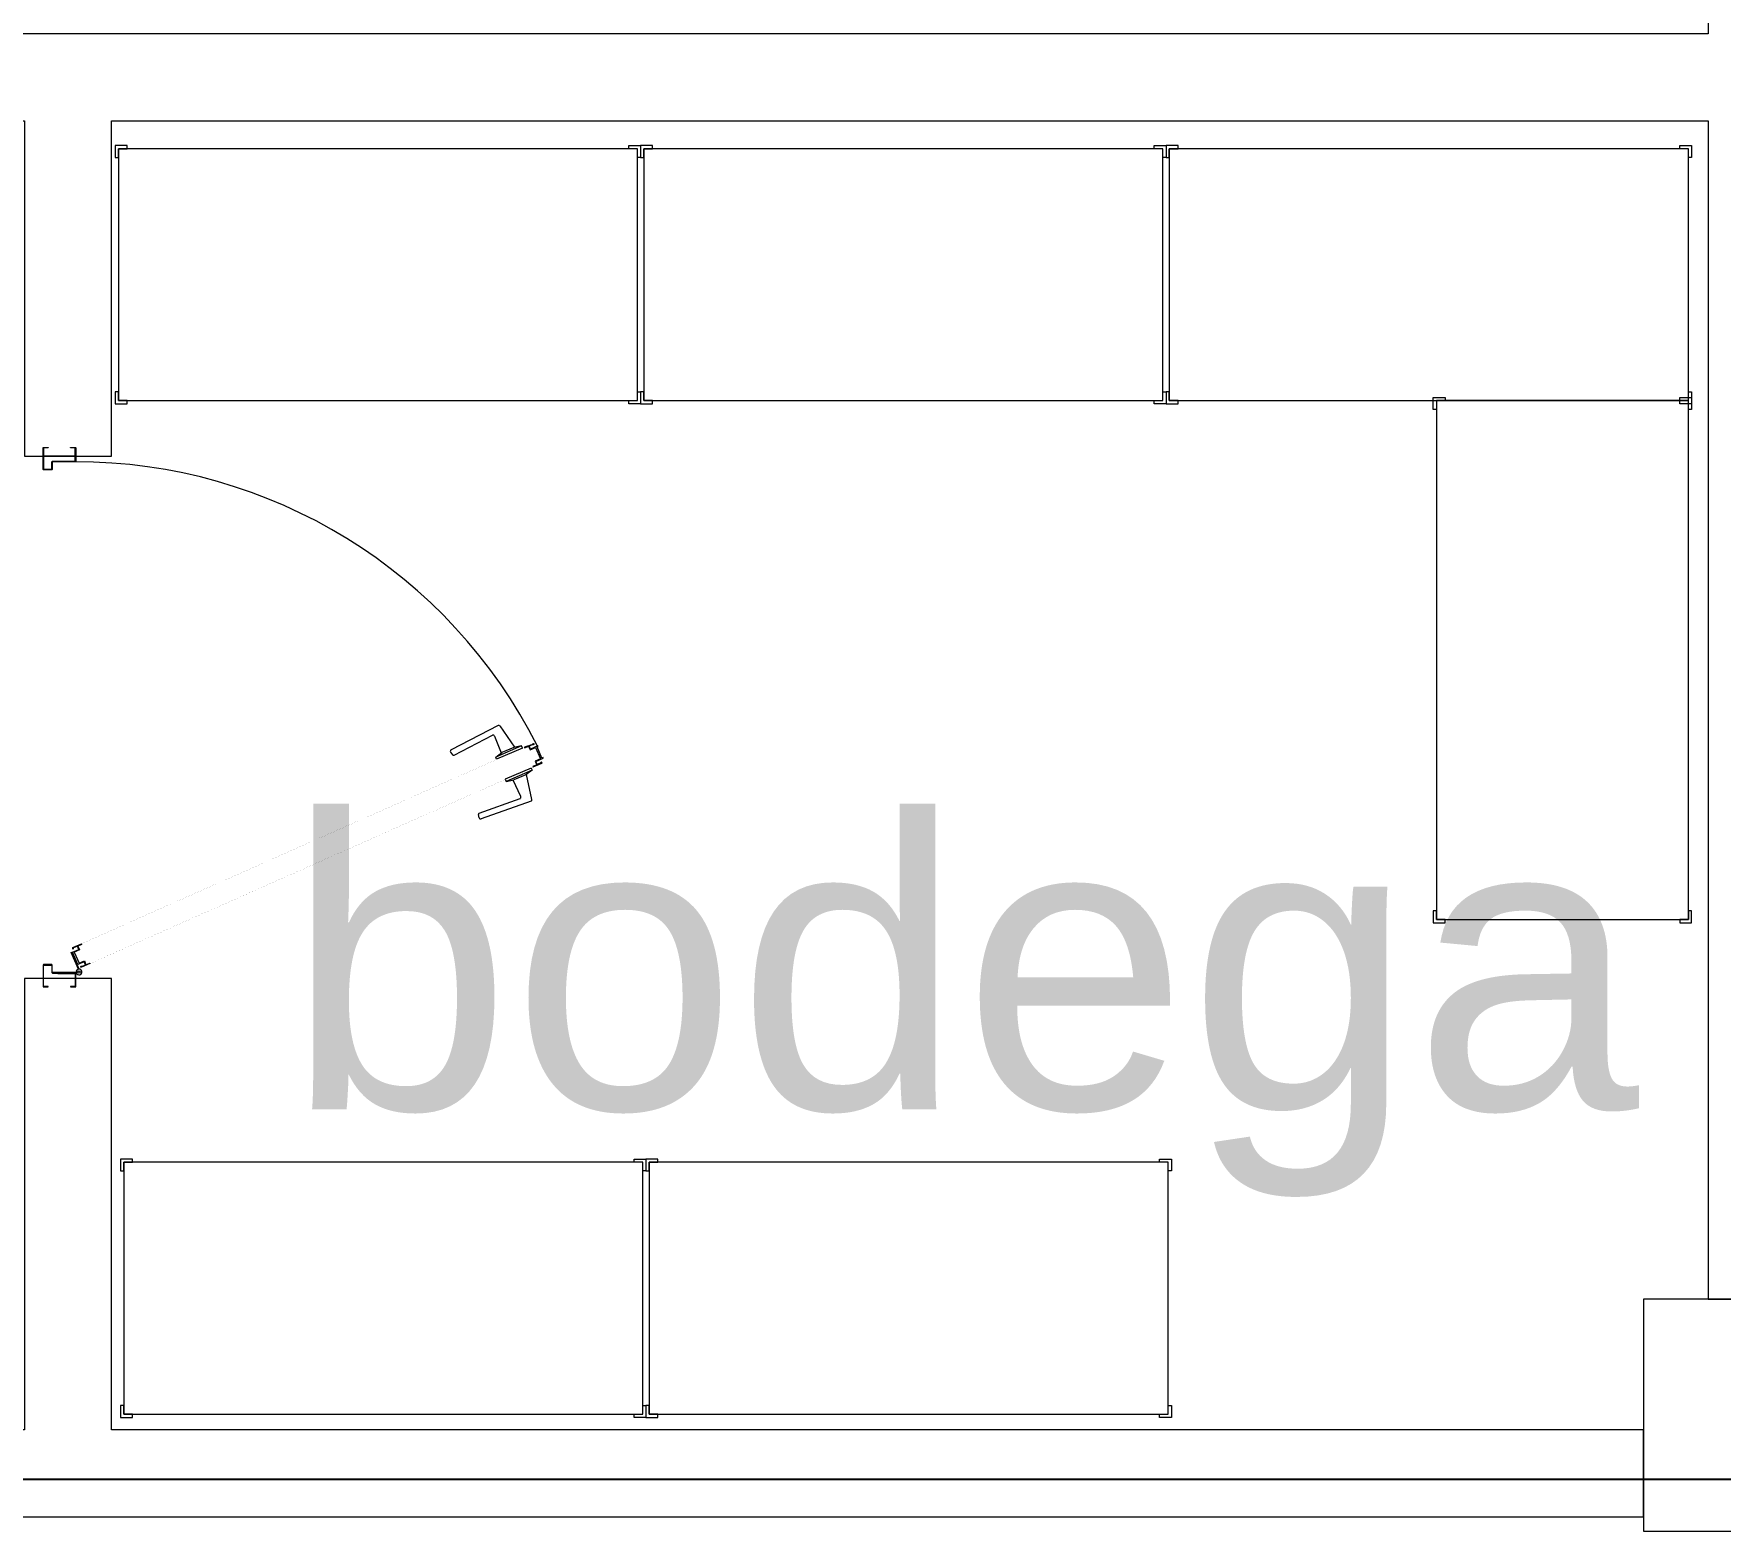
# Model space of a CAD drawing. Header units: millimetres. Extents: x 744843 to 745492, y 2520966 to 2521458.
# Drawn here: x 745379.375 to 745382.279, y 2521101.435 to 2521104.015 of the extents above; entities that cross this region are included whole.
import ezdxf

# ---------------------------------------------------------------- set-up
doc = ezdxf.new("R2010")
doc.units = ezdxf.units.MM
for name, color, linetype, lineweight in [('A-Columnas_Secun', 74, 'Continuous', 20), ('A_Muebles', 8, 'Continuous', 20), ('A_Muebles_Cocina', 55, 'Continuous', 20), ('A_Muros', 30, 'Continuous', 20), ('A_Puertas', 8, 'Continuous', 0), ('A_Textos', 4, 'Continuous', 20)]:
    doc.layers.add(name, color=color, linetype=linetype, lineweight=lineweight)
doc.layers.add('A_Ejes', color=8, linetype='Continuous')
doc.styles.add('escal 300', font='arial.ttf', dxfattribs={"height": 0.5})

# ---------------------------------------------------------------- blocks, each defined once
blk = doc.blocks.new('Anaquel_90x45L')
at = {"layer": 'A_Muebles', "linetype": 'Continuous'}
for points in [[(147.1952, 29.3728), (147.1952, 29.3673), (147.1802, 29.3673), (147.1802, 29.3523), (147.1747, 29.3523), (147.1747, 29.3728), (147.1952, 29.3728), (147.1952, 29.3673)], [(148.0592, 29.3728), (148.0592, 29.3673), (148.0742, 29.3673), (148.0742, 29.3523), (148.0797, 29.3523), (148.0797, 29.3728), (148.0592, 29.3728), (148.0592, 29.3673)], [(147.1747, 28.9483), (147.1802, 28.9483), (147.1802, 28.9333), (147.1952, 28.9333), (147.1952, 28.9278), (147.1747, 28.9278), (147.1747, 28.9483), (147.1802, 28.9483)], [(148.0797, 28.9483), (148.0742, 28.9483), (148.0742, 28.9333), (148.0592, 28.9333), (148.0592, 28.9278), (148.0797, 28.9278), (148.0797, 28.9483), (148.0742, 28.9483)]]:
    blk.add_lwpolyline(points, dxfattribs=at)
blk.add_lwpolyline([(147.1802, 28.9333), (148.0742, 28.9333), (148.0742, 29.3673), (147.1802, 29.3673)], close=True, dxfattribs=at)
blk = doc.blocks.new('puerta90-flat-1')
at = {"layer": 'A_Puertas'}
for p, q in [((-0.0963, 0.7608), (-0.0963, 0.8154)), ((0.8037, 0.7607), (0.8037, 0.8153)), ((-0.0887, 0.7907), (-0.0886, 0.7908)), ((-0.0887, 0.7608), (-0.0887, 0.7907)), ((-0.0886, 0.7908), (-0.0875, 0.7908)), ((-0.0875, 0.7908), (-0.0874, 0.7907)), ((-0.0874, 0.7608), (-0.0874, 0.7907)), ((-0.0887, 0.7581), (-0.0887, 0.7599)), ((-0.0874, 0.7589), (-0.0874, 0.7599)), ((-0.0805, 0.7553), (-0.0517, 0.7679)), ((-0.0804, 0.754), (-0.0512, 0.7667)), ((-0.0724, 0.7566), (-0.0513, 0.7658)), ((-0.0676, 0.7456), (-0.0724, 0.7566)), ((-0.051, 0.7626), (-0.0702, 0.7542)), ((-0.0515, 0.7678), (-0.0511, 0.7668)), ((-0.0513, 0.7658), (-0.0465, 0.7548)), ((-0.0511, 0.7668), (-0.0512, 0.7667)), ((-0.047, 0.7535), (-0.051, 0.7626)), ((-0.0406, 0.7562), (-0.047, 0.7535)), ((-0.0465, 0.7548), (-0.041, 0.7572)), ((-0.041, 0.7572), (-0.0438, 0.7636)), ((-0.0433, 0.7649), (-0.0369, 0.7502)), ((-0.0378, 0.7498), (-0.0406, 0.7562)), ((-0.0708, 0.7355), (-0.0772, 0.7501)), ((-0.0759, 0.7496), (-0.0731, 0.7432)), ((-0.0731, 0.7432), (-0.0676, 0.7456)), ((-0.0663, 0.7451), (-0.0727, 0.7423)), ((-0.0727, 0.7423), (-0.0699, 0.7359)), ((-0.0699, 0.7359), (-0.0711, 0.7354)), ((-0.0699, 0.7359), (-0.0708, 0.7355)), ((-0.0702, 0.7542), (-0.0663, 0.7451)), ((-0.0378, 0.7498), (-0.0366, 0.7504)), ((-0.0369, 0.7502), (-0.0378, 0.7498)), ((0.2881, 0.1082), (0.3227, 0.0421)), ((0.2937, 0.1144), (0.289, 0.1111)), ((0.3395, 0.0326), (0.2973, 0.1134)), ((0.209, -0.0242), (0.1785, 0.0617)), ((0.1803, 0.065), (0.1859, 0.0663)), ((0.1886, 0.0649), (0.2134, -0.0055)), ((0.2812, 0.0352), (0.2848, 0.0367)), ((0.3006, -0.0093), (0.2812, 0.0352)), ((0.2848, 0.0367), (0.2927, 0.026)), ((0.3042, -0.0078), (0.2848, 0.0367)), ((0.321, 0.0388), (0.2921, 0.0272)), ((0.3386, 0.0295), (0.3022, 0.0041)), ((0.217, -0.0065), (0.2451, 0.0068)), ((0.2468, 0.0202), (0.2432, 0.0186)), ((0.2432, 0.0186), (0.2457, 0.0055)), ((0.2625, -0.0259), (0.2432, 0.0186)), ((0.2547, -0.0151), (0.2457, 0.0055)), ((0.2661, -0.0243), (0.2468, 0.0202)), ((0.3016, 0.0053), (0.2927, 0.026)), ((0.3042, -0.0078), (0.3016, 0.0053)), ((0.2118, -0.0257), (0.2552, -0.0163)), ((0.2625, -0.0259), (0.2547, -0.0151)), ((0.2661, -0.0243), (0.2625, -0.0259)), ((0.2689, -0.0275), (0.2677, -0.028)), ((0.3006, -0.0093), (0.3042, -0.0078)), ((0.301, -0.0135), (0.3022, -0.013))]:
    blk.add_line(p, q, dxfattribs=at)
for points in [[(-0.1111, 0.7688), (-0.1111, 0.7609, 0.414214), (-0.1102, 0.7599), (-0.0874, 0.7599, 0.414214), (-0.0864, 0.7609), (-0.0864, 0.7994, -0.414214), (-0.0854, 0.8004), (-0.0736, 0.8004, 0.414214), (-0.0726, 0.8014), (-0.0726, 0.8153, 0.414214), (-0.0736, 0.8163), (-0.1102, 0.8163, 0.414214), (-0.1111, 0.8153), (-0.1111, 0.8073), (-0.1103, 0.8073), (-0.1103, 0.8153, -0.414214), (-0.1102, 0.8154), (-0.0736, 0.8154, -0.414214), (-0.0735, 0.8153), (-0.0735, 0.8014, -0.414214), (-0.0736, 0.8013), (-0.0854, 0.8013, 0.414214), (-0.0873, 0.7994), (-0.0873, 0.7609, -0.414214), (-0.0874, 0.7608), (-0.1102, 0.7608, -0.414214), (-0.1103, 0.7609), (-0.1103, 0.7688)], [(0.8185, 0.7688), (0.8185, 0.7608, -0.414214), (0.8175, 0.7598), (0.7948, 0.7598, -0.414214), (0.7938, 0.7608), (0.7938, 0.7994, 0.414214), (0.7928, 0.8004), (0.7809, 0.8004, -0.414214), (0.78, 0.8014), (0.78, 0.8152, -0.414214), (0.7809, 0.8162), (0.8175, 0.8162, -0.414214), (0.8185, 0.8152), (0.8185, 0.8073), (0.8176, 0.8073), (0.8176, 0.8152, 0.414214), (0.8175, 0.8153), (0.7809, 0.8153, 0.414214), (0.7808, 0.8152), (0.7808, 0.8014, 0.414214), (0.7809, 0.8013), (0.7928, 0.8013, -0.414214), (0.7947, 0.7994), (0.7947, 0.7608, 0.414214), (0.7948, 0.7607), (0.8175, 0.7607, 0.414214), (0.8176, 0.7608), (0.8176, 0.7688)], [(0.3013, -0.0319), (0.2821, -0.0402), (0.2781, -0.0311), (0.2717, -0.0339), (0.2689, -0.0275), (0.268, -0.0279), (0.2744, -0.0425, 2.414214), (0.2749, -0.0412), (0.2721, -0.0348), (0.2776, -0.0324), (0.2832, -0.0452), (0.2841, -0.0448), (0.2833, -0.043), (0.3025, -0.0346), (0.3033, -0.0365), (0.3042, -0.0361), (0.2987, -0.0232), (0.3042, -0.0209), (0.3069, -0.0273, 2.414214), (0.3083, -0.0278), (0.3019, -0.0131), (0.301, -0.0135), (0.3038, -0.0199), (0.2973, -0.0227)]]:
    blk.add_lwpolyline(points, format="xyb", close=True, dxfattribs=at)
at = {"layer": 'A_Puertas', "const_width": 0.0000495}
for points in [[(-0.0439, 0.7614), (-0.0451, 0.7641, -1), (-0.0433, 0.7649), (0.296, 0.0004), (0.3082, -0.0278, -1), (0.3064, -0.0286), (0.3052, -0.0259), (0.3048, -0.026), (0.306, -0.0288, 1), (0.3086, -0.0276), (0.2964, 0.0005), (-0.0429, 0.765, 1), (-0.0455, 0.7639), (-0.0444, 0.7612)], [(-0.0742, 0.7482), (-0.0753, 0.7509, 1), (-0.0771, 0.7502), (0.2622, -0.0144), (0.2744, -0.0425, 1), (0.2762, -0.0417), (0.275, -0.039), (0.2754, -0.0388), (0.2766, -0.0415, -1), (0.274, -0.0427), (0.2618, -0.0145), (-0.0775, 0.75, -1), (-0.0749, 0.7511), (-0.0737, 0.7484)]]:
    blk.add_lwpolyline(points, format="xyb", close=True, dxfattribs=at)
at = {"layer": 'A_Puertas'}
blk.add_circle((-0.0854, 0.7543), 0.002, dxfattribs=at)
for centre, radius, start, end in [((-0.0854, 0.7543), 0.00499, 130.5452, 113.6468), ((-0.0442, 0.7645), 0.000999, 23.5139, 293.5139), ((-0.0963, 0.7599), 0.8901, 296.7163, 0.0589), ((-0.0763, 0.7505), 0.000999, 293.5139, 203.5139), ((0.2904, 0.1091), 0.00247, 124.5431, 201.9397), ((0.2951, 0.1124), 0.00247, 25.6787, 124.5431), ((0.1808, 0.0626), 0.00247, 102.4846, 201.349), ((0.1864, 0.0639), 0.00247, 25.088, 102.4846), ((0.3204, 0.0412), 0.00247, 282.4846, 21.9397), ((0.3372, 0.0315), 0.00247, 304.5431, 25.6787), ((0.2113, -0.0233), 0.00247, 201.349, 282.4846), ((0.2156, -0.0044), 0.00247, 205.088, 304.5431)]:
    blk.add_arc(centre, radius, start, end, dxfattribs=at)

msp = doc.modelspace()

# ---------------------------------------------------------------- linework, layer by layer
at = {"layer": 'A-Columnas_Secun'}
msp.add_lwpolyline([(745382.5466, 2521101.8347), (745382.1469, 2521101.8347), (745382.1469, 2521101.435), (745382.5466, 2521101.435)], close=True, dxfattribs=at)
msp.add_lwpolyline([(745382.5466, 2521101.8347), (745382.1469, 2521101.8347), (745382.1469, 2521101.435), (745382.5466, 2521101.435)], close=True, dxfattribs=at)
at = {"layer": 'A_Ejes', "ltscale": 0.5}
msp.add_line((745296.0204, 2521101.5247), (745459.3526, 2521101.5247), dxfattribs=at)
at = {"layer": 'A_Muros', "ltscale": 0.0065}
for points in [[(745382.4087, 2521101.8347), (745382.4087, 2521103.6122), (745384.5298, 2521103.6122), (745384.5298, 2521103.7622), (745382.4087, 2521103.7622), (745382.4087, 2521106.7151), (745382.2587, 2521106.7151), (745382.2587, 2521104.0151), (745378.202, 2521104.0151), (745378.202, 2521103.8651), (745379.3587, 2521103.8651), (745379.3587, 2521103.2874), (745379.5087, 2521103.2874), (745379.5087, 2521103.8651), (745382.2587, 2521103.8651), (745382.2587, 2521101.8347)], [(745382.1469, 2521101.6097), (745379.5087, 2521101.6097), (745379.5087, 2521102.3874), (745379.3587, 2521102.3874), (745379.3587, 2521101.6097), (745376.602, 2521101.6097), (745376.602, 2521104.015), (745376.452, 2521104.015), (745376.452, 2521101.4597), (745382.1469, 2521101.4597)]]:
    msp.add_lwpolyline(points, close=True, dxfattribs=at)

# ---------------------------------------------------------------- block references
at = {"layer": 'A_Muebles_Cocina'}
for p, rotation in [((745527.5947, 2521132.7503), 180), ((745527.5947, 2521132.7503), 180), ((745528.4997, 2521132.7503), 180), ((745528.4997, 2521132.7503), 180), ((745529.4047, 2521132.7503), 180), ((745529.4047, 2521132.7503), 180), ((745352.8572, 2521250.5631), 270), ((745352.8572, 2521250.5631), 270), ((745527.6039, 2521131.004), 180), ((745527.6039, 2521131.004), 180), ((745528.5089, 2521131.004), 180), ((745528.5089, 2521131.004), 180)]:
    msp.add_blockref('Anaquel_90x45L', p, dxfattribs=dict(at, rotation=rotation))
at = {"layer": 'A_Puertas', "rotation": 90}
msp.add_blockref('puerta90-flat-1', (745380.2071, 2521102.4838), dxfattribs=at)

# ---------------------------------------------------------------- texts
at = {"layer": 'A_Textos', "ltscale": 0.1, "insert": (745380.9744, 2521102.6618), "char_height": 0.5, "width": 2.873594, "attachment_point": 2, "rotation": 0, "style": 'escal 300'}
msp.add_mtext('bodega', dxfattribs=at)

doc.saveas('drawing.dxf')
